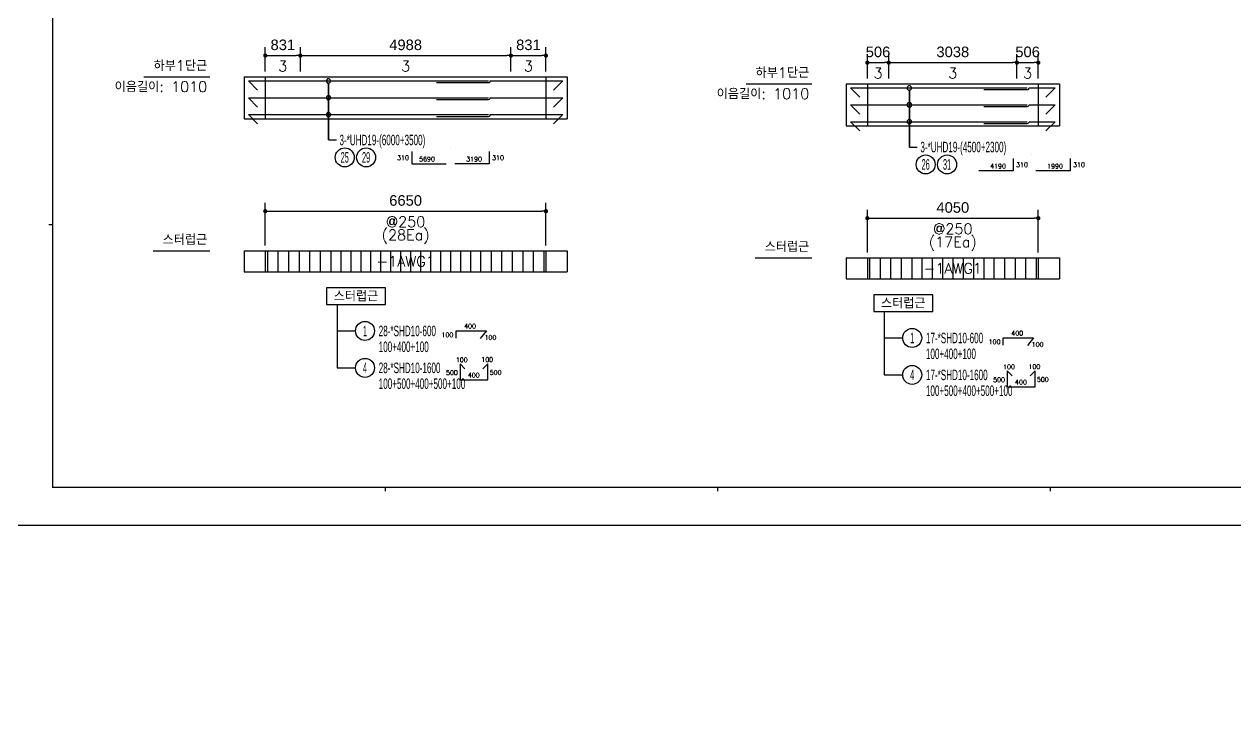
# Model space of a CAD drawing. Header units: millimetres. Extents: x 350420 to 672135, y -312840 to -44390.
# Drawn here: x 618679 to 647358, y -140090 to -123511 of the extents above; entities that cross this region are included whole.
import ezdxf
from ezdxf.enums import TextEntityAlignment as Align
from ezdxf.xclip import XClip

# ---------------------------------------------------------------- set-up
doc = ezdxf.new("R2010")
doc.units = ezdxf.units.MM
doc.header["$LTSCALE"] = 65
doc.header["$XCLIPFRAME"] = 0
doc.linetypes.add('XS-지하주차장$0$HID', pattern=[2.3, 1.5, -0.8])
doc.layers.get('Defpoints').update_dxf_attribs({"color": 145})
for name, color, linetype in [('00', 7, 'Continuous'), ('RP_DIM', 7, 'Continuous'), ('RP_TAG', 7, 'Continuous'), ('XDIM', 7, 'Continuous'), ('XREBAR', 1, 'Continuous'), ('XSTRUCT', 2, 'Continuous'), ('XTAG', 7, 'Continuous')]:
    doc.layers.add(name, color=color, linetype=linetype)
doc.layers.add('XS-지하주차장$0$1215', color=181, linetype='XS-지하주차장$0$HID', plot=False)
doc.styles.add('RPWK1', font='arial.ttf', dxfattribs={"bigfont": 'whgtxt.shx'})
doc.styles.add('RPWK2', font='romans.shx', dxfattribs={"bigfont": 'whgtxt.shx'})
doc.styles.get("Standard").update_dxf_attribs({"font": 'arial.ttf'})
doc.styles.add('XRebar', font='Romans.shx', dxfattribs={"bigfont": 'whgtxt.shx'})
doc.dimstyles.new('XRebarm', dxfattribs={"dimscale": 100, "dimtxt": 2.5, "dimasz": 1, "dimexe": 2, "dimexo": 0, "dimgap": 1.25, "dimtad": 1, "dimdec": 0, "dimzin": 0, "dimdsep": 46, "dimtxsty": 'Standard', "dimblk": 'DOT', "dimcen": 0.09, "dimclrd": 7, "dimclre": 7, "dimclrt": 3, "dimadec": 0, "dimazin": 0, "dimtfac": 1, "dimtdec": 4, "dimtofl": 0, "dimtmove": 0, "dimatfit": 3, "dimfxl": 0, "dimtolj": 1, "dimtzin": 0, "dimarcsym": 0})

# ---------------------------------------------------------------- blocks, each defined once
blk = doc.blocks.new('XS-지하주차장')
at = {"layer": 'XS-지하주차장$0$1215'}
blk.add_line((672735, 143847), (724964, -23852), dxfattribs=at)
blk = doc.blocks.new('_Dot')
at = {"color": 0, "linetype": 'ByBlock', "lineweight": -2}
blk.add_line((-0.5, 0), (-1, 0), dxfattribs=at)
at = {"color": 0, "linetype": 'ByBlock', "const_width": 0.5}
blk.add_lwpolyline([(-0.25, 0, 1), (0.25, 0, 1)], format="xyb", close=True, dxfattribs=at)
blk = doc.blocks.new('*D1469')
at = {"layer": 'Defpoints', "color": 0, "linetype": 'Continuous', "ltscale": 7.6496e-308, "transparency": 16777216}
for p in [(625221, -124255), (624390, -124630), (625221, -124630)]:
    blk.add_point(p, dxfattribs=at)
at = {"layer": 'XDIM', "color": 7, "linetype": 'Continuous', "lineweight": -2, "ltscale": 7.6496e-308, "transparency": 16777216}
for p, q in [((624390, -124630), (624390, -124055)), ((625221, -124630), (625221, -124055)), ((624490, -124255), (625121, -124255))]:
    blk.add_line(p, q, dxfattribs=at)
at = {"layer": 'XDIM', "color": 7, "linetype": 'Continuous', "lineweight": -2, "ltscale": 7.6496e-308, "transparency": 16777216, "xscale": 100, "yscale": 100, "zscale": 100, "rotation": 180}
blk.add_blockref('_Dot', (624390, -124255), dxfattribs=at)
at = {"layer": 'XDIM', "color": 7, "linetype": 'Continuous', "lineweight": -2, "ltscale": 7.6496e-308, "transparency": 16777216, "xscale": 100, "yscale": 100, "zscale": 100}
blk.add_blockref('_Dot', (625221, -124255), dxfattribs=at)
at = {"layer": 'XDIM', "color": 3, "linetype": 'Continuous', "ltscale": 7.6496e-308, "transparency": 16777216, "insert": (624806, -124002), "char_height": 250, "attachment_point": 5}
blk.add_mtext('\\A1;831', dxfattribs=at)
blk = doc.blocks.new('*D1470')
at = {"layer": 'Defpoints', "color": 0, "linetype": 'Continuous', "ltscale": 7.6496e-308, "transparency": 16777216}
for p in [(630209, -124255), (625221, -124630), (630209, -124630)]:
    blk.add_point(p, dxfattribs=at)
at = {"layer": 'XDIM', "color": 7, "linetype": 'Continuous', "lineweight": -2, "ltscale": 7.6496e-308, "transparency": 16777216}
for p, q in [((625221, -124630), (625221, -124055)), ((630209, -124630), (630209, -124055)), ((625321, -124255), (630109, -124255))]:
    blk.add_line(p, q, dxfattribs=at)
at = {"layer": 'XDIM', "color": 7, "linetype": 'Continuous', "lineweight": -2, "ltscale": 7.6496e-308, "transparency": 16777216, "xscale": 100, "yscale": 100, "zscale": 100, "rotation": 180}
blk.add_blockref('_Dot', (625221, -124255), dxfattribs=at)
at = {"layer": 'XDIM', "color": 7, "linetype": 'Continuous', "lineweight": -2, "ltscale": 7.6496e-308, "transparency": 16777216, "xscale": 100, "yscale": 100, "zscale": 100}
blk.add_blockref('_Dot', (630209, -124255), dxfattribs=at)
at = {"layer": 'XDIM', "color": 3, "linetype": 'Continuous', "ltscale": 7.6496e-308, "transparency": 16777216, "insert": (627715, -124002), "char_height": 250, "attachment_point": 5}
blk.add_mtext('\\A1;4988', dxfattribs=at)
blk = doc.blocks.new('*D1471')
at = {"layer": 'Defpoints', "color": 0, "linetype": 'Continuous', "ltscale": 7.6496e-308, "transparency": 16777216}
for p in [(631040, -124255), (630209, -124630), (631040, -124630)]:
    blk.add_point(p, dxfattribs=at)
at = {"layer": 'XDIM', "color": 7, "linetype": 'Continuous', "lineweight": -2, "ltscale": 7.6496e-308, "transparency": 16777216}
for p, q in [((630209, -124630), (630209, -124055)), ((631040, -124630), (631040, -124055)), ((630309, -124255), (630940, -124255))]:
    blk.add_line(p, q, dxfattribs=at)
at = {"layer": 'XDIM', "color": 7, "linetype": 'Continuous', "lineweight": -2, "ltscale": 7.6496e-308, "transparency": 16777216, "xscale": 100, "yscale": 100, "zscale": 100, "rotation": 180}
blk.add_blockref('_Dot', (630209, -124255), dxfattribs=at)
at = {"layer": 'XDIM', "color": 7, "linetype": 'Continuous', "lineweight": -2, "ltscale": 7.6496e-308, "transparency": 16777216, "xscale": 100, "yscale": 100, "zscale": 100}
blk.add_blockref('_Dot', (631040, -124255), dxfattribs=at)
at = {"layer": 'XDIM', "color": 3, "linetype": 'Continuous', "ltscale": 7.6496e-308, "transparency": 16777216, "insert": (630624, -124002), "char_height": 250, "attachment_point": 5}
blk.add_mtext('\\A1;831', dxfattribs=at)
blk = doc.blocks.new('*D1472')
at = {"layer": 'Defpoints', "color": 0, "linetype": 'Continuous', "ltscale": 7.6496e-308, "transparency": 16777216}
for p in [(631040, -127942), (624390, -128755), (631040, -128755)]:
    blk.add_point(p, dxfattribs=at)
at = {"layer": 'XDIM', "color": 7, "linetype": 'Continuous', "lineweight": -2, "ltscale": 7.6496e-308, "transparency": 16777216}
for p, q in [((624390, -128755), (624390, -127742)), ((631040, -128755), (631040, -127742)), ((624490, -127942), (630940, -127942))]:
    blk.add_line(p, q, dxfattribs=at)
at = {"layer": 'XDIM', "color": 7, "linetype": 'Continuous', "lineweight": -2, "ltscale": 7.6496e-308, "transparency": 16777216, "xscale": 100, "yscale": 100, "zscale": 100, "rotation": 180}
blk.add_blockref('_Dot', (624390, -127942), dxfattribs=at)
at = {"layer": 'XDIM', "color": 7, "linetype": 'Continuous', "lineweight": -2, "ltscale": 7.6496e-308, "transparency": 16777216, "xscale": 100, "yscale": 100, "zscale": 100}
blk.add_blockref('_Dot', (631040, -127942), dxfattribs=at)
at = {"layer": 'XDIM', "color": 3, "linetype": 'Continuous', "ltscale": 7.6496e-308, "transparency": 16777216, "insert": (627715, -127690), "char_height": 250, "attachment_point": 5}
blk.add_mtext('\\A1;6650', dxfattribs=at)
blk = doc.blocks.new('*D1480')
at = {"layer": 'Defpoints', "color": 0, "linetype": 'Continuous', "ltscale": 7.6496e-308, "transparency": 16777216}
for p in [(639160, -124422), (638653, -124797), (639160, -124797)]:
    blk.add_point(p, dxfattribs=at)
at = {"layer": 'XDIM', "color": 7, "linetype": 'Continuous', "lineweight": -2, "ltscale": 7.6496e-308, "transparency": 16777216}
for p, q in [((638653, -124797), (638653, -124222)), ((638753, -124422), (639060, -124422)), ((639160, -124797), (639160, -124222))]:
    blk.add_line(p, q, dxfattribs=at)
at = {"layer": 'XDIM', "color": 7, "linetype": 'Continuous', "lineweight": -2, "ltscale": 7.6496e-308, "transparency": 16777216, "xscale": 100, "yscale": 100, "zscale": 100, "rotation": 180}
blk.add_blockref('_Dot', (638653, -124422), dxfattribs=at)
at = {"layer": 'XDIM', "color": 7, "linetype": 'Continuous', "lineweight": -2, "ltscale": 7.6496e-308, "transparency": 16777216, "xscale": 100, "yscale": 100, "zscale": 100}
blk.add_blockref('_Dot', (639160, -124422), dxfattribs=at)
at = {"layer": 'XDIM', "color": 3, "linetype": 'Continuous', "ltscale": 7.6496e-308, "transparency": 16777216, "insert": (638906, -124169), "char_height": 250, "attachment_point": 5}
blk.add_mtext('\\A1;506', dxfattribs=at)
blk = doc.blocks.new('*D1481')
at = {"layer": 'Defpoints', "color": 0, "linetype": 'Continuous', "ltscale": 7.6496e-308, "transparency": 16777216}
for p in [(642197, -124422), (639160, -124797), (642197, -124797)]:
    blk.add_point(p, dxfattribs=at)
at = {"layer": 'XDIM', "color": 7, "linetype": 'Continuous', "lineweight": -2, "ltscale": 7.6496e-308, "transparency": 16777216}
for p, q in [((639160, -124797), (639160, -124222)), ((639260, -124422), (642097, -124422)), ((642197, -124797), (642197, -124222))]:
    blk.add_line(p, q, dxfattribs=at)
at = {"layer": 'XDIM', "color": 7, "linetype": 'Continuous', "lineweight": -2, "ltscale": 7.6496e-308, "transparency": 16777216, "xscale": 100, "yscale": 100, "zscale": 100, "rotation": 180}
blk.add_blockref('_Dot', (639160, -124422), dxfattribs=at)
at = {"layer": 'XDIM', "color": 7, "linetype": 'Continuous', "lineweight": -2, "ltscale": 7.6496e-308, "transparency": 16777216, "xscale": 100, "yscale": 100, "zscale": 100}
blk.add_blockref('_Dot', (642197, -124422), dxfattribs=at)
at = {"layer": 'XDIM', "color": 3, "linetype": 'Continuous', "ltscale": 7.6496e-308, "transparency": 16777216, "insert": (640678, -124169), "char_height": 250, "attachment_point": 5}
blk.add_mtext('\\A1;3038', dxfattribs=at)
blk = doc.blocks.new('*D1482')
at = {"layer": 'Defpoints', "color": 0, "linetype": 'Continuous', "ltscale": 7.6496e-308, "transparency": 16777216}
for p in [(642703, -124422), (642197, -124797), (642703, -124797)]:
    blk.add_point(p, dxfattribs=at)
at = {"layer": 'XDIM', "color": 7, "linetype": 'Continuous', "lineweight": -2, "ltscale": 7.6496e-308, "transparency": 16777216}
for p, q in [((642197, -124797), (642197, -124222)), ((642297, -124422), (642603, -124422)), ((642703, -124797), (642703, -124222))]:
    blk.add_line(p, q, dxfattribs=at)
at = {"layer": 'XDIM', "color": 7, "linetype": 'Continuous', "lineweight": -2, "ltscale": 7.6496e-308, "transparency": 16777216, "xscale": 100, "yscale": 100, "zscale": 100, "rotation": 180}
blk.add_blockref('_Dot', (642197, -124422), dxfattribs=at)
at = {"layer": 'XDIM', "color": 7, "linetype": 'Continuous', "lineweight": -2, "ltscale": 7.6496e-308, "transparency": 16777216, "xscale": 100, "yscale": 100, "zscale": 100}
blk.add_blockref('_Dot', (642703, -124422), dxfattribs=at)
at = {"layer": 'XDIM', "color": 3, "linetype": 'Continuous', "ltscale": 7.6496e-308, "transparency": 16777216, "insert": (642450, -124169), "char_height": 250, "attachment_point": 5}
blk.add_mtext('\\A1;506', dxfattribs=at)
blk = doc.blocks.new('*D1483')
at = {"layer": 'Defpoints', "color": 0, "linetype": 'Continuous', "ltscale": 7.6496e-308, "transparency": 16777216}
for p in [(642703, -128109), (638653, -128922), (642703, -128922)]:
    blk.add_point(p, dxfattribs=at)
at = {"layer": 'XDIM', "color": 7, "linetype": 'Continuous', "lineweight": -2, "ltscale": 7.6496e-308, "transparency": 16777216}
for p, q in [((638653, -128922), (638653, -127909)), ((638753, -128109), (642603, -128109)), ((642703, -128922), (642703, -127909))]:
    blk.add_line(p, q, dxfattribs=at)
at = {"layer": 'XDIM', "color": 7, "linetype": 'Continuous', "lineweight": -2, "ltscale": 7.6496e-308, "transparency": 16777216, "xscale": 100, "yscale": 100, "zscale": 100, "rotation": 180}
blk.add_blockref('_Dot', (638653, -128109), dxfattribs=at)
at = {"layer": 'XDIM', "color": 7, "linetype": 'Continuous', "lineweight": -2, "ltscale": 7.6496e-308, "transparency": 16777216, "xscale": 100, "yscale": 100, "zscale": 100}
blk.add_blockref('_Dot', (642703, -128109), dxfattribs=at)
at = {"layer": 'XDIM', "color": 3, "linetype": 'Continuous', "ltscale": 7.6496e-308, "transparency": 16777216, "insert": (640678, -127856), "char_height": 250, "attachment_point": 5}
blk.add_mtext('\\A1;4050', dxfattribs=at)
blk = doc.blocks.new('dhs_sheet2e')
at = {"color": 7}
for p, q in [((2996.4, 15831.2), (2796.7, 15831.2)), ((20500.6, 1997.6), (20500.6, 1797.9)), ((38004.8, 1997.6), (38004.8, 1797.9)), ((55508.9, 1997.6), (55508.9, 1797.9))]:
    blk.add_line(p, q, dxfattribs=at)
blk.add_lwpolyline([(84000, 0), (84000, 59329.4), (0, 59329.4), (0, 0)], close=True, dxfattribs=at)
at = {"color": 30, "const_width": 64.9}
blk.add_lwpolyline([(81003.6, 57331.7), (2996.4, 57331.7), (2996.4, 1997.6), (81003.6, 1997.6)], close=True, dxfattribs=at)
blk = doc.blocks.new('DFHDHBSD')
at = {"color": 255, "xscale": 0.5, "yscale": 0.5, "zscale": 0.5}
blk.add_blockref('dhs_sheet2e', (0, 0), dxfattribs=at)
blk = doc.blocks.new('*U1732', base_point=(626528.5, -130780))
at = {"layer": 'RP_TAG', "color": 0, "linetype": 'Continuous', "ltscale": 100}
blk.add_circle((626752.5, -130780), 225, dxfattribs=at)
at = {"layer": 'RP_TAG', "color": 0, "linetype": 'Continuous', "ltscale": 100, "style": 'RPWK1', "width": 0.5}
blk.add_text('1', height=250, dxfattribs=at).set_placement((626752.5, -130780), align=Align.MIDDLE_CENTER)
at = {"layer": 'RP_TAG', "color": 0, "linetype": 'Continuous', "ltscale": 100, "style": 'RPWK1', "width": 0.55}
for s, p in [('28-*SHD10-600', (627077.5, -130780)), ('100+400+100', (627077.5, -131155))]:
    blk.add_text(s, height=250, dxfattribs=at).set_placement(p, align=Align.MIDDLE_LEFT)
blk = doc.blocks.new('*U1733', base_point=(639491.8333, -130946.58))
at = {"layer": 'RP_TAG', "color": 0, "linetype": 'Continuous', "ltscale": 100}
blk.add_circle((639715.8333, -130946.58), 225, dxfattribs=at)
at = {"layer": 'RP_TAG', "color": 0, "linetype": 'Continuous', "ltscale": 100, "style": 'RPWK1', "width": 0.5}
blk.add_text('1', height=250, dxfattribs=at).set_placement((639715.8333, -130946.58), align=Align.MIDDLE_CENTER)
at = {"layer": 'RP_TAG', "color": 0, "linetype": 'Continuous', "ltscale": 100, "style": 'RPWK1', "width": 0.55}
for s, p in [('17-*SHD10-600', (640040.8333, -130946.58)), ('100+400+100', (640040.8333, -131321.58))]:
    blk.add_text(s, height=250, dxfattribs=at).set_placement(p, align=Align.MIDDLE_LEFT)
blk = doc.blocks.new('*U1764', base_point=(626528.5, -131655))
at = {"layer": 'RP_TAG', "color": 0, "linetype": 'Continuous', "ltscale": 100}
blk.add_circle((626752.5, -131655), 225, dxfattribs=at)
at = {"layer": 'RP_TAG', "color": 0, "linetype": 'Continuous', "ltscale": 100, "style": 'RPWK1', "width": 0.5}
blk.add_text('4', height=250, dxfattribs=at).set_placement((626752.5, -131655), align=Align.MIDDLE_CENTER)
at = {"layer": 'RP_TAG', "color": 0, "linetype": 'Continuous', "ltscale": 100, "style": 'RPWK1', "width": 0.55}
for s, p in [('28-*SHD10-1600', (627077.5, -131655)), ('100+500+400+500+100', (627077.5, -132030))]:
    blk.add_text(s, height=250, dxfattribs=at).set_placement(p, align=Align.MIDDLE_LEFT)
blk = doc.blocks.new('*U1765', base_point=(639491.8333, -131821.58))
at = {"layer": 'RP_TAG', "color": 0, "linetype": 'Continuous', "ltscale": 100}
blk.add_circle((639715.8333, -131821.58), 225, dxfattribs=at)
at = {"layer": 'RP_TAG', "color": 0, "linetype": 'Continuous', "ltscale": 100, "style": 'RPWK1', "width": 0.5}
blk.add_text('4', height=250, dxfattribs=at).set_placement((639715.8333, -131821.58), align=Align.MIDDLE_CENTER)
at = {"layer": 'RP_TAG', "color": 0, "linetype": 'Continuous', "ltscale": 100, "style": 'RPWK1', "width": 0.55}
for s, p in [('17-*SHD10-1600', (640040.8333, -131821.58)), ('100+500+400+500+100', (640040.8333, -132196.58))]:
    blk.add_text(s, height=250, dxfattribs=at).set_placement(p, align=Align.MIDDLE_LEFT)
blk = doc.blocks.new('*U1811', base_point=(626085.5834, -126255))
at = {"layer": 'RP_TAG', "color": 0, "linetype": 'Continuous', "ltscale": 100}
for centre in [(626272.0834, -126667.5), (626778.3334, -126667.5)]:
    blk.add_circle(centre, 225, dxfattribs=at)
at = {"layer": 'RP_TAG', "color": 0, "linetype": 'Continuous', "ltscale": 100, "style": 'RPWK1', "width": 0.55}
blk.add_text('3-*UHD19-(6000+3500)', height=250, dxfattribs=at).set_placement((626147.0834, -126255), align=Align.MIDDLE_LEFT)
at = {"layer": 'RP_TAG', "color": 0, "linetype": 'Continuous', "ltscale": 100, "style": 'RPWK1', "width": 0.5}
for s, p in [('25', (626272.0834, -126667.5)), ('29', (626778.3334, -126667.5))]:
    blk.add_text(s, height=250, dxfattribs=at).set_placement(p, align=Align.MIDDLE_CENTER)
blk = doc.blocks.new('*U1812', base_point=(639848.9167, -126421.58))
at = {"layer": 'RP_TAG', "color": 0, "linetype": 'Continuous', "ltscale": 100}
for centre in [(640035.4167, -126834.08), (640541.6667, -126834.08)]:
    blk.add_circle(centre, 225, dxfattribs=at)
at = {"layer": 'RP_TAG', "color": 0, "linetype": 'Continuous', "ltscale": 100, "style": 'RPWK1', "width": 0.55}
blk.add_text('3-*UHD19-(4500+2300)', height=250, dxfattribs=at).set_placement((639910.4167, -126421.58), align=Align.MIDDLE_LEFT)
at = {"layer": 'RP_TAG', "color": 0, "linetype": 'Continuous', "ltscale": 100, "style": 'RPWK1', "width": 0.5}
for s, p in [('26', (640035.4167, -126834.08)), ('31', (640541.6667, -126834.08))]:
    blk.add_text(s, height=250, dxfattribs=at).set_placement(p, align=Align.MIDDLE_CENTER)

msp = doc.modelspace()

# ---------------------------------------------------------------- linework, layer by layer
at = {"layer": 'RP_DIM', "color": 7, "linetype": 'Continuous', "ltscale": 100}
for points in [[(625886.7, -126255), (625886.7, -124905), (625907.4, -124905), (625936.7, -124875.7), (625936.7, -124834.3), (625907.4, -124805), (625866, -124805), (625836.7, -124834.3), (625836.7, -124875.7), (625866, -124905), (625907.4, -124905), (625886.7, -124905), (625886.7, -126255), (626074.2, -126255)], [(639650, -126421.6), (639650, -125071.6), (639670.7, -125071.6), (639700, -125042.3), (639700, -125000.9), (639670.7, -124971.6), (639629.3, -124971.6), (639600, -125000.9), (639600, -125042.3), (639629.3, -125071.6), (639670.7, -125071.6), (639650, -125071.6), (639650, -126421.6), (639837.5, -126421.6)], [(625936.7, -125234.3), (625907.4, -125205), (625866, -125205), (625836.7, -125234.3), (625836.7, -125275.7), (625866, -125305), (625907.4, -125305), (625936.7, -125275.7), (625936.7, -125234.3)], [(625936.7, -125634.3), (625907.4, -125605), (625866, -125605), (625836.7, -125634.3), (625836.7, -125675.7), (625866, -125705), (625907.4, -125705), (625936.7, -125675.7), (625936.7, -125634.3)], [(639700, -125400.9), (639670.7, -125371.6), (639629.3, -125371.6), (639600, -125400.9), (639600, -125442.3), (639629.3, -125471.6), (639670.7, -125471.6), (639700, -125442.3), (639700, -125400.9)], [(639700, -125800.9), (639670.7, -125771.6), (639629.3, -125771.6), (639600, -125800.9), (639600, -125842.3), (639629.3, -125871.6), (639670.7, -125871.6), (639700, -125842.3), (639700, -125800.9)], [(626090, -130155), (626090, -130780), (626527.5, -130780)], [(639053.3, -130321.6), (639053.3, -130946.6), (639490.8, -130946.6)], [(626090, -130780), (626090, -131655), (626527.5, -131655)], [(639053.3, -130946.6), (639053.3, -131821.6), (639490.8, -131821.6)]]:
    msp.add_lwpolyline(points, dxfattribs=at)
at = {"layer": 'RP_TAG', "color": 250, "linetype": 'Continuous', "ltscale": 100}
for p, q in [((627429.5, -126442.5), (627429.5, -126442.5)), ((628779.9, -126442.5), (628779.9, -126442.5)), ((641192.8, -126609.1), (641192.8, -126609.1)), ((642543.3, -126609.1), (642543.3, -126609.1)), ((629066.2, -130780), (629066.2, -130780)), ((642029.6, -130946.6), (642029.6, -130946.6)), ((629173.1, -131655), (629173.1, -131655)), ((642136.4, -131821.6), (642136.4, -131821.6))]:
    msp.add_line(p, q, dxfattribs=at)
at = {"layer": 'RP_TAG', "color": 1, "linetype": 'Continuous', "ltscale": 100}
for points in [[(627863.3, -126529.1), (627863.3, -126817.5), (628677.4, -126817.5)], [(629694, -126529.1), (629694, -126817.5), (628879.9, -126817.5)], [(642106.9, -126695.7), (642106.9, -126984.1), (641292.8, -126984.1)], [(643457.3, -126695.7), (643457.3, -126984.1), (642643.3, -126984.1)], [(628909, -130952.2), (628909, -130775.4), (629627, -130775.4), (629480.2, -130958.3)], [(641872.3, -131118.7), (641872.3, -130942), (642590.4, -130942), (642443.6, -131124.9)], [(629121.4, -131675.6), (629004.6, -131559.3), (629004.6, -131936.9), (629664.6, -131936.9), (629664.6, -131559.3), (629548, -131675.6)], [(642084.7, -131842.1), (641968, -131725.9), (641968, -132103.4), (642627.9, -132103.4), (642627.9, -131725.9), (642511.4, -131842.1)]]:
    msp.add_lwpolyline(points, dxfattribs=at)
at = {"layer": 'XDIM', "color": 7, "linetype": 'Continuous', "ltscale": 7.6496e-308}
for p, q in [((621516.5, -124755), (623077.5, -124755)), ((635779.8, -124921.6), (637340.8, -124921.6)), ((621733.8, -128880), (623077.5, -128880)), ((635997.1, -129046.6), (637340.8, -129046.6))]:
    msp.add_line(p, q, dxfattribs=at)
at = {"layer": 'XREBAR', "color": 1, "linetype": 'Continuous', "ltscale": 7.6496e-308}
for p, q in [((624440, -128880), (624440, -129380)), ((624690, -128880), (624690, -129380)), ((624940, -128880), (624940, -129380)), ((625190, -128880), (625190, -129380)), ((625440, -128880), (625440, -129380)), ((625690, -128880), (625690, -129380)), ((625940, -128880), (625940, -129380)), ((626176.7, -128880), (626176.7, -129380)), ((626413.3, -128880), (626413.3, -129380)), ((626650, -128880), (626650, -129380)), ((626886.7, -128880), (626886.7, -129380)), ((627123.3, -128880), (627123.3, -129380)), ((627360, -128880), (627360, -129380)), ((627596.7, -128880), (627596.7, -129380)), ((627833.3, -128880), (627833.3, -129380)), ((628070, -128880), (628070, -129380)), ((628306.7, -128880), (628306.7, -129380)), ((628543.3, -128880), (628543.3, -129380)), ((628780, -128880), (628780, -129380)), ((629016.7, -128880), (629016.7, -129380)), ((629253.3, -128880), (629253.3, -129380)), ((629490, -128880), (629490, -129380)), ((629740, -128880), (629740, -129380)), ((629990, -128880), (629990, -129380)), ((630240, -128880), (630240, -129380)), ((630490, -128880), (630490, -129380)), ((630740, -128880), (630740, -129380)), ((630990, -128880), (630990, -129380)), ((638703.3, -129046.6), (638703.3, -129546.6)), ((638953.3, -129046.6), (638953.3, -129546.6)), ((639203.3, -129046.6), (639203.3, -129546.6)), ((639453.3, -129046.6), (639453.3, -129546.6)), ((639703.3, -129046.6), (639703.3, -129546.6)), ((639947.1, -129046.6), (639947.1, -129546.6)), ((640190.8, -129046.6), (640190.8, -129546.6)), ((640434.6, -129046.6), (640434.6, -129546.6)), ((640678.3, -129046.6), (640678.3, -129546.6)), ((640922.1, -129046.6), (640922.1, -129546.6)), ((641165.8, -129046.6), (641165.8, -129546.6)), ((641409.6, -129046.6), (641409.6, -129546.6)), ((641653.3, -129046.6), (641653.3, -129546.6)), ((641903.3, -129046.6), (641903.3, -129546.6)), ((642153.3, -129046.6), (642153.3, -129546.6)), ((642403.3, -129046.6), (642403.3, -129546.6)), ((642653.3, -129046.6), (642653.3, -129546.6))]:
    msp.add_line(p, q, dxfattribs=at)
for points in [[(624209.2, -125074.2), (623990, -124855), (629680, -124855), (629680, -124855)], [(628450, -124895), (628450, -124895), (629680, -124895), (629700, -124889.6), (629714.6, -124875), (629720, -124855), (631440, -124855), (631220.8, -125074.2)], [(638472.5, -125240.8), (638253.3, -125021.6), (642443.3, -125021.6), (642443.3, -125021.6)], [(641413.3, -125061.6), (641413.3, -125061.6), (642443.3, -125061.6), (642463.3, -125056.2), (642478, -125041.6), (642483.3, -125021.6), (643103.3, -125021.6), (642884.1, -125240.8)], [(624209.2, -125474.2), (623990, -125255), (629680, -125255), (629680, -125255)], [(628450, -125295), (628450, -125295), (629680, -125295), (629700, -125289.6), (629714.6, -125275), (629720, -125255), (631440, -125255), (631220.8, -125474.2)], [(638472.5, -125640.8), (638253.3, -125421.6), (642443.3, -125421.6), (642443.3, -125421.6)], [(641413.3, -125461.6), (641413.3, -125461.6), (642443.3, -125461.6), (642463.3, -125456.2), (642478, -125441.6), (642483.3, -125421.6), (643103.3, -125421.6), (642884.1, -125640.8)], [(624209.2, -125874.2), (623990, -125655), (629680, -125655), (629680, -125655)], [(628450, -125695), (628450, -125695), (629680, -125695), (629700, -125689.6), (629714.6, -125675), (629720, -125655), (631440, -125655), (631220.8, -125874.2)], [(638472.5, -126040.8), (638253.3, -125821.6), (642443.3, -125821.6), (642443.3, -125821.6)], [(641413.3, -125861.6), (641413.3, -125861.6), (642443.3, -125861.6), (642463.3, -125856.2), (642478, -125841.6), (642483.3, -125821.6), (643103.3, -125821.6), (642884.1, -126040.8)]]:
    msp.add_lwpolyline(points, dxfattribs=at)
at = {"layer": 'XSTRUCT', "color": 7, "linetype": 'Continuous', "ltscale": 7.6496e-308}
for p, q in [((623890, -124755), (623890, -125755)), ((631540, -124755), (631540, -125755)), ((638153.3, -124921.6), (638153.3, -125921.6)), ((643203.3, -124921.6), (643203.3, -125921.6)), ((623890, -128880), (623890, -129380)), ((631540, -128880), (631540, -129380)), ((638153.3, -129046.6), (638153.3, -129546.6)), ((643203.3, -129046.6), (643203.3, -129546.6))]:
    msp.add_line(p, q, dxfattribs=at)
at = {"layer": 'XSTRUCT', "color": 2, "linetype": 'Continuous', "ltscale": 7.6496e-308}
for p, q in [((623890, -124755), (624390, -124755)), ((624390, -124755), (631040, -124755)), ((631040, -124755), (631540, -124755)), ((638153.3, -124921.6), (638653.3, -124921.6)), ((638653.3, -124921.6), (642703.3, -124921.6)), ((642703.3, -124921.6), (643203.3, -124921.6)), ((623890, -125755), (624390, -125755)), ((624390, -125755), (631040, -125755)), ((631040, -125755), (631540, -125755)), ((638153.3, -125921.6), (638653.3, -125921.6)), ((638653.3, -125921.6), (642703.3, -125921.6)), ((642703.3, -125921.6), (643203.3, -125921.6)), ((623890, -128880), (624390, -128880)), ((631040, -128880), (631540, -128880)), ((638153.3, -129046.6), (638653.3, -129046.6)), ((642703.3, -129046.6), (643203.3, -129046.6)), ((623890, -129380), (624390, -129380)), ((631040, -129380), (631540, -129380)), ((638153.3, -129546.6), (638653.3, -129546.6)), ((642703.3, -129546.6), (643203.3, -129546.6))]:
    msp.add_line(p, q, dxfattribs=at)
at = {"layer": 'XSTRUCT', "color": 253, "linetype": 'Continuous', "ltscale": 7.6496e-308}
for p, q in [((624390, -124755), (624390, -125755)), ((631040, -124755), (631040, -125755)), ((638653.3, -124921.6), (638653.3, -125921.6)), ((642703.3, -124921.6), (642703.3, -125921.6)), ((624390, -128880), (624390, -129380)), ((631040, -128880), (631040, -129380)), ((638653.3, -129046.6), (638653.3, -129546.6)), ((642703.3, -129046.6), (642703.3, -129546.6))]:
    msp.add_line(p, q, dxfattribs=at)
at = {"layer": 'XSTRUCT', "color": 1, "linetype": 'Continuous', "ltscale": 7.6496e-308}
for p, q in [((624390, -128880), (631040, -128880)), ((638653.3, -129046.6), (642703.3, -129046.6)), ((624390, -129380), (631040, -129380)), ((638653.3, -129546.6), (642703.3, -129546.6))]:
    msp.add_line(p, q, dxfattribs=at)
at = {"layer": 'XTAG', "color": 7, "linetype": 'Continuous', "ltscale": 7.6496e-308}
for points in [[(625840, -130155), (627240, -130155), (627240, -129755), (625840, -129755), (625840, -130155)], [(638803.3, -130321.6), (640203.3, -130321.6), (640203.3, -129921.6), (638803.3, -129921.6), (638803.3, -130321.6)]]:
    msp.add_lwpolyline(points, close=True, dxfattribs=at)

# ---------------------------------------------------------------- block references
ref = msp.add_blockref('XS-지하주차장', (-78140, -199800))
XClip(ref).set_block_clipping_path([(643469.9999999981, 130890.0000000019), (673429.9999999894, 145455.0000000002)])
at = {"layer": '00', "xscale": 0.8999999981431359, "yscale": 0.8999999981431359, "zscale": 0.8999999981431359}
msp.add_blockref('DFHDHBSD', (618004.9, -135386.2), dxfattribs=at)
at = {"layer": 'RP_TAG', "color": 31, "linetype": 'Continuous', "ltscale": 1.15363e-317}
for name, p in [('*U1811', (626085.6, -126255)), ('*U1812', (639848.9, -126421.6))]:
    msp.add_blockref(name, p, dxfattribs=at)
at = {"layer": 'RP_TAG', "color": 30, "linetype": 'Continuous', "ltscale": 1.15363e-317}
for name, p in [('*U1732', (626528.5, -130780)), ('*U1733', (639491.8, -130946.6)), ('*U1764', (626528.5, -131655)), ('*U1765', (639491.8, -131821.6))]:
    msp.add_blockref(name, p, dxfattribs=at)

# ---------------------------------------------------------------- texts
at = {"layer": 'RP_TAG', "color": 2, "linetype": 'Continuous', "ltscale": 100, "style": 'RPWK2'}
msp.add_text('310', height=108.89, dxfattribs=at).set_placement((627792.8, -126762.4), align=Align.BOTTOM_RIGHT)
for s, p in [('5690', (628220.8, -126794.7)), ('400', (629240.8, -130755.1)), ('400', (642204.2, -130921.7)), ('100', (629045.9, -131551.3)), ('100', (629647.7, -131547)), ('100', (642009.2, -131717.9)), ('100', (642611, -131713.6)), ('400', (629328.9, -131915.3)), ('400', (642292.3, -132081.9))]:
    msp.add_text(s, height=108.89, dxfattribs=at).set_placement(p, align=Align.BOTTOM_CENTER)
for s, p in [('3190', (629336.5, -126794.7)), ('4190', (641749.4, -126961.3)), ('1990', (643099.9, -126961.3))]:
    msp.add_text(s, height=108.89, rotation=359.99998, dxfattribs=at).set_placement(p, align=Align.BOTTOM_CENTER)
for p in [(629764.5, -126762.4), (642177.4, -126929), (643527.8, -126929)]:
    msp.add_text('310', height=108.89, rotation=359.99998, dxfattribs=at).set_placement(p, align=Align.BOTTOM_LEFT)
for s, p in [('100', (628844.6, -130870.9)), ('100', (641807.9, -131037.5)), ('500', (628951.4, -131769.7)), ('500', (641914.7, -131936.3))]:
    msp.add_text(s, height=108.89, dxfattribs=at).set_placement(p, align=Align.MIDDLE_RIGHT)
for p in [(629584.4, -130879.9), (642547.7, -131046.4)]:
    msp.add_text('100', height=108.89, dxfattribs=at).set_placement(p, align=Align.TOP_LEFT)
for p in [(629706.9, -131764.7), (642670.3, -131931.3)]:
    msp.add_text('500', height=108.89, dxfattribs=at).set_placement(p, align=Align.MIDDLE_LEFT)
at = {"layer": 'XDIM', "color": 7, "linetype": 'Continuous', "ltscale": 7.6496e-308, "style": 'XRebar'}
for s, p in [('하부1단근', (623015, -124692.5)), ('하부1단근', (637278.3, -124859.1)), ('이음길이: 1010', (623015, -125192.5)), ('이음길이: 1010', (637278.3, -125359.1)), ('스터럽근', (623015, -128817.5)), ('스터럽근', (637278.3, -128984.1))]:
    msp.add_text(s, height=250, dxfattribs=at).set_placement(p, align=Align.BOTTOM_RIGHT)
for s, p in [('3', (624805.6, -124380)), ('3', (627715, -124380)), ('3', (630624.4, -124380)), ('3', (638906.5, -124546.6)), ('3', (640678.3, -124546.6)), ('3', (642450.2, -124546.6)), ('@250', (627715, -128067.5)), ('(28Ea)', (627715, -128380)), ('@250', (640678.3, -128234.1)), ('(17Ea)', (640678.3, -128546.6))]:
    msp.add_text(s, height=250, dxfattribs=at).set_placement(p, align=Align.TOP_CENTER)
at = {"layer": 'XDIM', "color": 3, "linetype": 'Continuous', "ltscale": 7.6496e-308, "style": 'XRebar'}
for p in [(626540, -129955), (639503.3, -130121.6)]:
    msp.add_text('스터럽근', height=250, dxfattribs=at).set_placement(p, align=Align.MIDDLE_CENTER)
at = {"layer": 'XSTRUCT', "color": 2, "linetype": 'Continuous', "ltscale": 7.6496e-308, "style": 'XRebar'}
for p in [(627715, -129130), (640678.3, -129296.6)]:
    msp.add_text('-1AWG1', height=250, dxfattribs=at).set_placement(p, align=Align.MIDDLE_CENTER)

# ---------------------------------------------------------------- dimensions: what is measured, and where the dimension line sits
at = {"layer": 'XDIM', "color": 7, "linetype": 'Continuous', "ltscale": 7.6496e-308}
for base, p1, p2, picture, middle in [((625221.2, -124255), (624390, -124630), (625221.2, -124630), '*D1469', (624805.6, -124255)), ((630208.8, -124255), (625221.2, -124630), (630208.8, -124630), '*D1470', (627715, -124255)), ((631040, -124255), (630208.8, -124630), (631040, -124630), '*D1471', (630624.4, -124255)), ((639159.6, -124421.6), (638653.3, -124796.6), (639159.6, -124796.6), '*D1480', (638906.5, -124421.6)), ((642197.0833333, -124421.58), (639159.5833333, -124796.58), (642197.0833333, -124796.58), '*D1481', (640678.3333333, -124421.58)), ((642703.3, -124421.6), (642197.1, -124796.6), (642703.3, -124796.6), '*D1482', (642450.2, -124421.6)), ((631040, -127942.5), (624390, -128755), (631040, -128755), '*D1472', (627715, -127942.5)), ((642703.3, -128109.1), (638653.3, -128921.6), (642703.3, -128921.6), '*D1483', (640678.3, -128109.1))]:
    dim = msp.add_linear_dim(base=base, p1=p1, p2=p2, angle=0, dimstyle='XRebarm', override={"dimscale": 100}, dxfattribs=at)
    dim.commit()
    dim.dimension.update_dxf_attribs({"geometry": picture, "text_midpoint": middle, "dimtype": 161})

doc.saveas('drawing.dxf')
